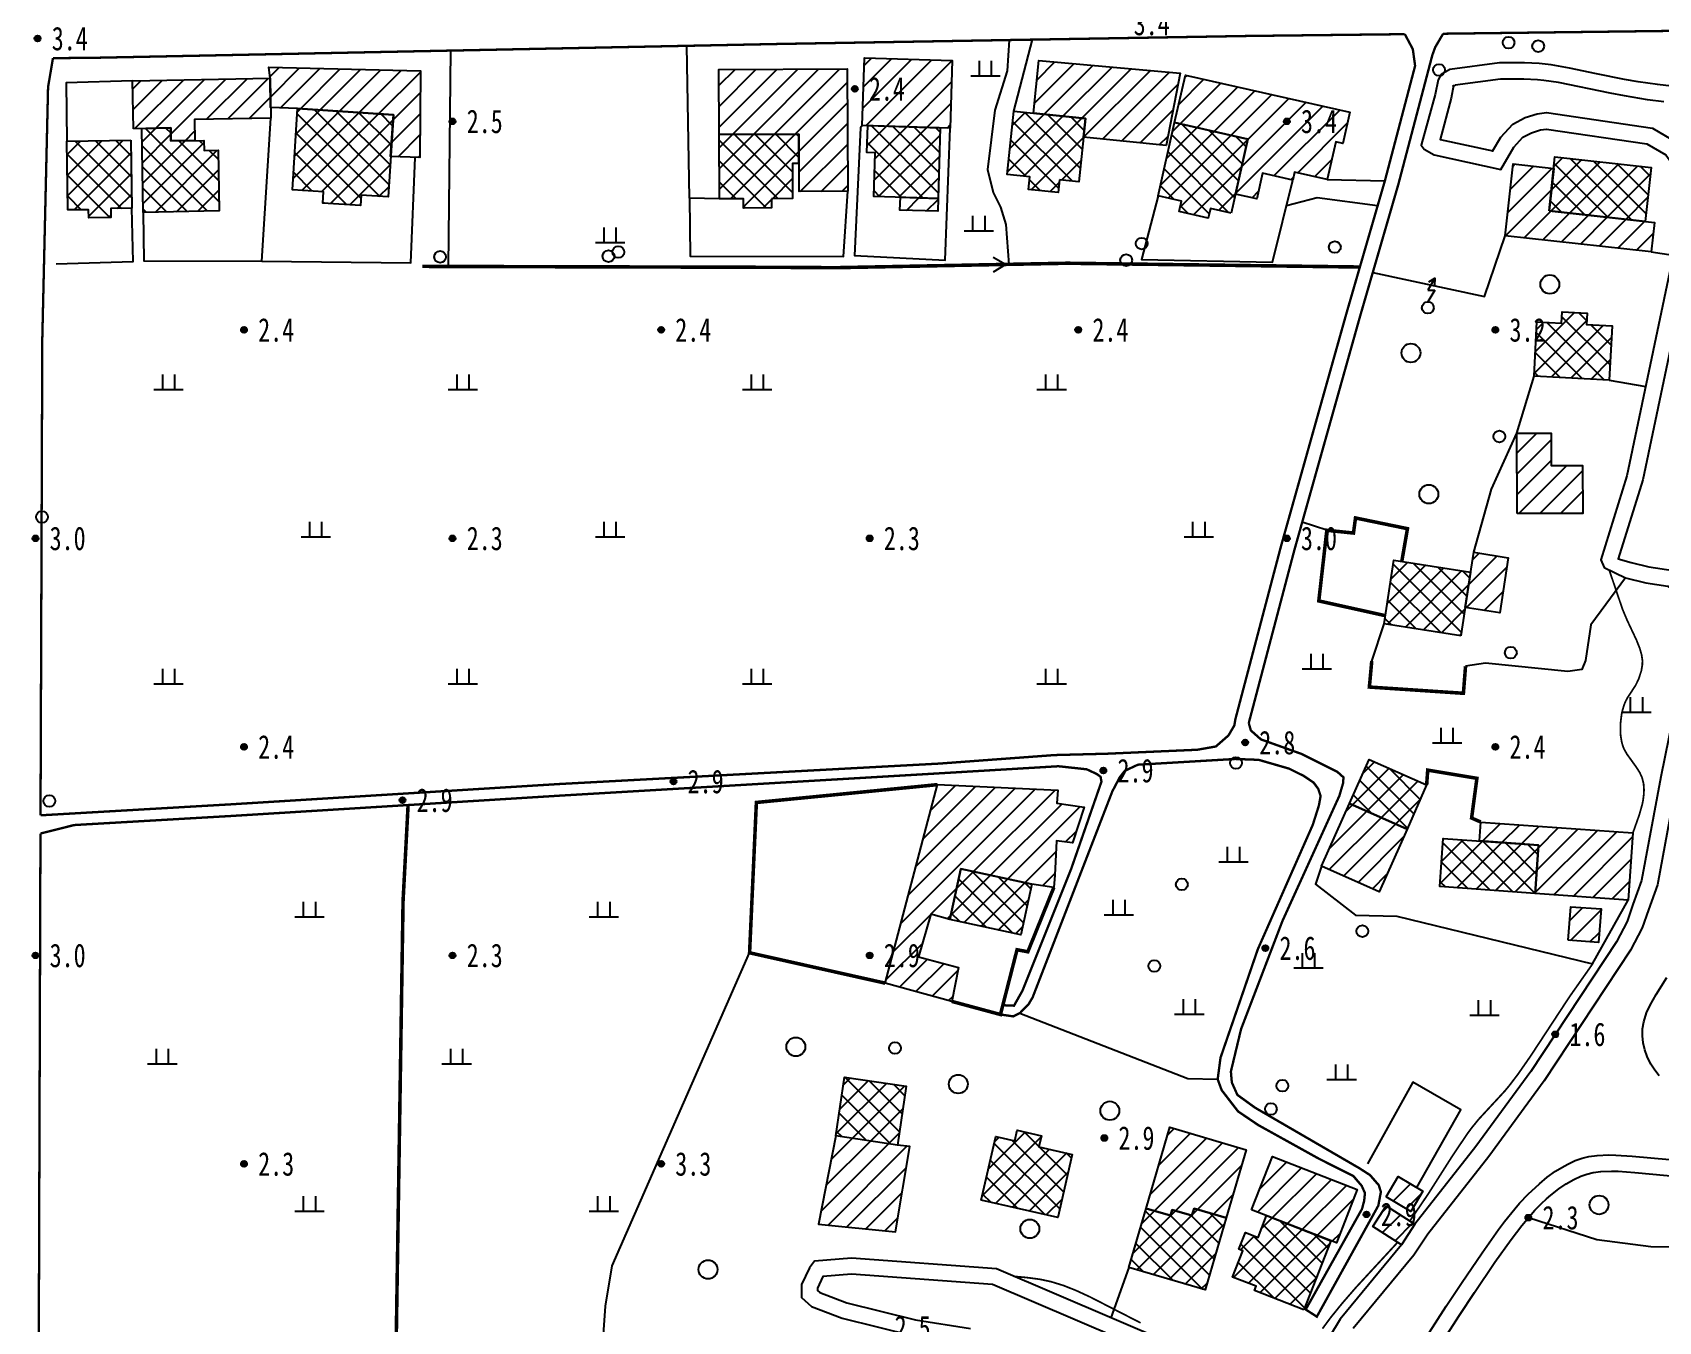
# Model space of a CAD drawing. Header units: metres. Extents: x 494039 to 619385, y 3351420 to 3402703.
# Drawn here: x 588886.7 to 589162.9, y 3393323.8 to 3393542.8 of the extents above; entities that cross this region are included whole.
import ezdxf
from ezdxf.enums import TextEntityAlignment as Align

# ---------------------------------------------------------------- set-up
doc = ezdxf.new("R2010")
doc.units = ezdxf.units.M
for name, pattern in [('2430', [0]), ('2450', [0]), ('4430', [0]), ('8521', [0]), ('9610', [0])]:
    doc.linetypes.add(name, pattern=pattern)
for name, color, linetype in [('210100', 130, 'Continuous'), ('220200', 130, 'Continuous'), ('261301', 141, 'Continuous'), ('310300', 8, 'Continuous'), ('310500', 8, 'Continuous'), ('340506', 8, 'Continuous'), ('380201', 8, '2430'), ('380202', 8, '2450'), ('420500', 8, 'Continuous'), ('440300', 8, '4430'), ('510301', 8, 'Continuous'), ('720100', 8, 'Continuous'), ('760201', 8, '8521'), ('810100', 8, '9610'), ('810302', 8, 'Continuous'), ('810501', 8, 'Continuous')]:
    doc.layers.add(name, color=color, linetype=linetype)
doc.layers.add('710101', color=8, linetype='Continuous', lineweight=0)
pattern_1 = [(45, (0, 0), (-1.767766953, 1.767766953), []), (135, (0, 0), (-1.767766953, -1.767766953), [])]
pattern_2 = [(45, (0, 0), (-1.767766953, 1.767766953), [])]

# ---------------------------------------------------------------- blocks, each defined once
blk = doc.blocks.new('OL')
at = {"linetype": 'Continuous'}
for p, q in [((0.58, 2.51), (0, 1.5)), ((0, 1.5), (0.58, 1.5)), ((0.58, 1.5), (0, 0.5)), ((0.58, 1.5), (0.58, 1.5))]:
    blk.add_line(p, q, dxfattribs=at)
blk.add_polyline3d([(0.07, 2.2, 0), (0.58, 2.51, 0), (0.58, 2.51, 0), (0.57, 1.91, 0)], dxfattribs=at)
blk.add_circle((0, 0), 0.5, dxfattribs=at)
blk = doc.blocks.new('gc170')
at = {"linetype": 'Continuous'}
blk.add_circle((0, 0), 0.5, dxfattribs=at)
blk = doc.blocks.new('gu')
at = {"flags": 128}
for points in [[(3.75, 0), (-3.75, 0)], [(2.71, -0.6), (3.75, 0), (3.75, 0), (2.71, 0.6)]]:
    blk.add_lwpolyline(points, dxfattribs=at)
blk = doc.blocks.new('p_point')
for radius in [0.25, 0.2, 0.15, 0.1, 0.05]:
    blk.add_circle((0, 0), radius)
blk.add_point((0, 0))
blk = doc.blocks.new('vm')
at = {"linetype": 'Continuous'}
for p, q in [((1.25, 0), (-1.25, 0)), ((-0.5, 0), (-0.5, 1.3)), ((0.5, 1.3), (0.5, 0))]:
    blk.add_line(p, q, dxfattribs=at)
blk = doc.blocks.new('v1')
blk.add_circle((0, 0), 0.8)
blk = doc.blocks.new('1-3&1-4')
at = {"layer": '310300', "linetype": 'Continuous'}
h = blk.add_hatch(dxfattribs=at)
h.set_pattern_fill('ANSI31', color=8, scale=20, style=0)
h.set_pattern_definition(pattern_2)
h.paths.add_polyline_path([(589027.6896, 3393527.0244), (589028.0421, 3393538.5118), (589042.9725, 3393538.0537), (589042.62, 3393526.5662)])
h = blk.add_hatch(dxfattribs=at)
h.set_pattern_fill('ANSI31', color=8, scale=20, style=0)
h.set_pattern_definition(pattern_2)
h.paths.add_polyline_path([(589056.7521, 3393529.1125), (589057.6652, 3393538.0764), (589081.6712, 3393535.9272), (589079.3275, 3393523.6014), (589065.2593, 3393525.0345), (589065.5831, 3393528.2129)])
h = blk.add_hatch(dxfattribs=at)
h.set_pattern_fill('ANSI31', color=8, scale=20, style=0)
h.set_pattern_definition(pattern_2)
h.paths.add_polyline_path([(588903.8721, 3393526.482), (588903.7198, 3393534.6377), (588927.0929, 3393535.0741), (588927.2196, 3393528.2894), (588914.2357, 3393528.047), (588914.3026, 3393524.4646), (588910.2577, 3393524.3891), (588910.2164, 3393526.6004)])
h = blk.add_hatch(dxfattribs=at)
h.set_pattern_fill('ANSI31', color=8, scale=20, style=0)
h.set_pattern_definition(pattern_2)
h.paths.add_polyline_path([(588931.7776, 3393529.8991), (588927.1862, 3393530.0785), (588927.0929, 3393535.0741), (588926.8635, 3393536.9247), (588952.6265, 3393536.2948), (588952.5262, 3393521.5754), (588947.577, 3393521.7741), (588948.0338, 3393528.8496)])
h = blk.add_hatch(dxfattribs=at)
h.set_pattern_fill('ANSI31', color=8, scale=20, style=0)
h.set_pattern_definition(pattern_2)
h.paths.add_polyline_path([(589003.3889, 3393525.4774), (589003.3269, 3393536.5421), (589025.1477, 3393536.6644), (589025.2644, 3393515.8438), (589016.9558, 3393515.7972), (589016.9011, 3393525.5532)])
h = blk.add_hatch(dxfattribs=at)
h.set_pattern_fill('ANSI31', color=8, scale=20, style=0)
h.set_pattern_definition(pattern_2)
h.paths.add_polyline_path([(589080.7565, 3393527.5254), (589082.5815, 3393535.5868), (589110.5042, 3393529.2652), (589109.3087, 3393523.9846), (589108.1284, 3393524.2518), (589106.6798, 3393517.8531), (589101.1157, 3393519.1128), (589100.8068, 3393517.748), (589095.6821, 3393518.9082), (589094.6982, 3393514.5623), (589091.0821, 3393515.381), (589093.1941, 3393524.7096)])
h = blk.add_hatch(dxfattribs=at)
h.set_pattern_fill('ANSI31', color=8, scale=20, style=0)
h.set_pattern_definition(pattern_2)
h.paths.add_polyline_path([(589144.349, 3393512.5164), (589162.2645, 3393510.5394), (589161.7142, 3393505.5527), (589136.9178, 3393508.289), (589138.2639, 3393520.4877), (589145.1449, 3393519.7284)])
h = blk.add_hatch(dxfattribs=at)
h.set_pattern_fill('ANSI31', color=8, scale=20, style=0)
h.set_pattern_definition(pattern_2)
h.paths.add_polyline_path([(589040.5786, 3393514.6248), (589040.5115, 3393512.4382), (589034.0991, 3393512.635), (589034.1662, 3393514.8216)])
h = blk.add_hatch(dxfattribs=at)
h.set_pattern_fill('ANSI31', color=8, scale=20, style=0)
h.set_pattern_definition(pattern_2)
h.paths.add_polyline_path([(589138.9357, 3393461.07), (589138.8833, 3393474.7226), (589144.7057, 3393474.7449), (589144.7268, 3393469.2418), (589150.0365, 3393469.2622), (589150.0678, 3393461.1127)])
h = blk.add_hatch(dxfattribs=at)
h.set_pattern_fill('ANSI31', color=8, scale=20, style=0)
h.set_pattern_definition(pattern_2)
h.paths.add_polyline_path([(589131.5614, 3393454.501), (589137.4303, 3393453.5844), (589135.9644, 3393444.199), (589130.0955, 3393445.1156)])
h = blk.add_hatch(dxfattribs=at)
h.set_pattern_fill('ANSI31', color=8, scale=20, style=0)
h.set_pattern_definition(pattern_2)
h.paths.add_polyline_path([(589042.5488, 3393392.1194), (589039.3213, 3393393.012), (589037.241, 3393385.7469), (589044.0588, 3393383.9352), (589042.8782, 3393378.2034), (589031.5981, 3393381.2956), (589040.4861, 3393415.0278), (589060.9088, 3393414.0941), (589060.7154, 3393411.9051), (589065.4043, 3393411.2192), (589063.4025, 3393405.1214), (589060.708, 3393405.4877), (589060.427, 3393399.6385), (589060.2294, 3393397.552), (589056.5081, 3393398.1034), (589044.424, 3393400.7339)])
h = blk.add_hatch(dxfattribs=at)
h.set_pattern_fill('ANSI31', color=8, scale=20, style=0)
h.set_pattern_definition(pattern_2)
h.paths.add_polyline_path([(589120.2268, 3393407.46), (589115.514, 3393396.8337), (589105.7267, 3393401.1744), (589110.4395, 3393411.8007)])
h = blk.add_hatch(dxfattribs=at)
h.set_pattern_fill('ANSI31', color=8, scale=20, style=0)
h.set_pattern_definition(pattern_2)
h.paths.add_polyline_path([(589132.5258, 3393405.4537), (589132.7554, 3393408.6752), (589158.6016, 3393406.8333), (589157.7886, 3393395.4249), (589141.9944, 3393396.5505), (589142.5779, 3393404.7373)])
h = blk.add_hatch(dxfattribs=at)
h.set_pattern_fill('ANSI31', color=8, scale=20, style=0)
h.set_pattern_definition(pattern_2)
h.paths.add_polyline_path([(589147.6199, 3393388.5864), (589148.0575, 3393394.2934), (589153.2175, 3393393.8978), (589152.7799, 3393388.1907)])
h = blk.add_hatch(dxfattribs=at)
h.set_pattern_fill('ANSI31', color=8, scale=20, style=0)
h.set_pattern_definition(pattern_2)
h.paths.add_polyline_path([(589084.0451, 3393343.0327), (589083.6889, 3393341.8178), (589080.3133, 3393342.8076), (589080.0213, 3393341.812), (589075.9151, 3393343.0162), (589079.9573, 3393356.8004), (589092.9022, 3393353.0043), (589089.5083, 3393341.4306)])
h = blk.add_hatch(dxfattribs=at)
h.set_pattern_fill('ANSI31', color=8, scale=20, style=0)
h.set_pattern_definition(pattern_2)
h.paths.add_polyline_path([(589023.2203, 3393355.3345), (589020.2748, 3393340.363), (589033.3174, 3393339.0267), (589035.7892, 3393353.5339), (589033.7013, 3393353.7969)])
h = blk.add_hatch(dxfattribs=at)
h.set_pattern_fill('ANSI31', color=8, scale=20, style=0)
h.set_pattern_definition(pattern_2)
h.paths.add_polyline_path([(589093.8276, 3393342.7897), (589097.3622, 3393351.8355), (589111.7572, 3393346.2107), (589108.2225, 3393337.1649)])
h = blk.add_hatch(dxfattribs=at)
h.set_pattern_fill('ANSI31', color=8, scale=20, style=0)
h.set_pattern_definition(pattern_2)
h.paths.add_polyline_path([(589116.6604, 3393344.991), (589118.6955, 3393348.4586), (589122.92, 3393345.9793), (589120.8849, 3393342.5117)])
h = blk.add_hatch(dxfattribs=at)
h.set_pattern_fill('ANSI31', color=8, scale=20, style=0)
h.set_pattern_definition(pattern_2)
h.paths.add_polyline_path([(589116.7078, 3393343.4893), (589121.5649, 3393340.3536), (589119.2858, 3393336.8233), (589114.4286, 3393339.959)])
at = {"layer": '310500', "linetype": 'Continuous'}
h = blk.add_hatch(dxfattribs=at)
h.set_pattern_fill('ANSI37', color=8, scale=20, style=0)
h.set_pattern_definition(pattern_1)
h.paths.add_polyline_path([(588942.556, 3393515.192), (588942.4419, 3393513.425), (588936.0612, 3393513.8369), (588936.1849, 3393515.7527), (588930.8864, 3393516.0948), (588931.7776, 3393529.8991), (588948.0338, 3393528.8496), (588947.133, 3393514.8965)])
h = blk.add_hatch(dxfattribs=at)
h.set_pattern_fill('ANSI37', color=8, scale=20, style=0)
h.set_pattern_definition(pattern_1)
h.paths.add_polyline_path([(589061.1867, 3393517.7767), (589060.9677, 3393515.627), (589055.955, 3393516.1376), (589056.1761, 3393518.3081), (589052.3136, 3393518.7016), (589053.4088, 3393529.4531), (589065.5831, 3393528.2129), (589064.4858, 3393517.4407)])
h = blk.add_hatch(dxfattribs=at)
h.set_pattern_fill('ANSI37', color=8, scale=20, style=0)
h.set_pattern_definition(pattern_1)
h.paths.add_polyline_path([(589040.9466, 3393526.6176), (589040.5786, 3393514.6248), (589029.6753, 3393514.9594), (589029.9035, 3393522.397), (589028.4798, 3393522.4407), (589028.6196, 3393526.9959)])
h = blk.add_hatch(dxfattribs=at)
h.set_pattern_fill('ANSI37', color=8, scale=20, style=0)
h.set_pattern_definition(pattern_1)
h.paths.add_polyline_path([(589090.3511, 3393512.1522), (589086.8429, 3393512.9464), (589086.4686, 3393511.2932), (589081.5298, 3393512.4113), (589081.9246, 3393514.1551), (589077.934, 3393515.0586), (589080.7565, 3393527.5254), (589093.1941, 3393524.7096)])
h = blk.add_hatch(dxfattribs=at)
h.set_pattern_fill('ANSI37', color=8, scale=20, style=0)
h.set_pattern_definition(pattern_1)
h.paths.add_polyline_path([(588903.4233, 3393524.5346), (588903.5894, 3393512.9508), (588900.019, 3393512.8996), (588900.0405, 3393511.397), (588896.2955, 3393511.3433), (588896.2758, 3393512.7143), (588892.7598, 3393512.6639), (588892.5918, 3393524.3792)])
h = blk.add_hatch(dxfattribs=at)
h.set_pattern_fill('ANSI37', color=8, scale=20, style=0)
h.set_pattern_definition(pattern_1)
h.paths.add_polyline_path([(588905.5557, 3393512.2671), (588905.2898, 3393526.5085), (588910.2164, 3393526.6004), (588910.2577, 3393524.3891), (588915.8686, 3393524.4939), (588915.9005, 3393522.783), (588918.2766, 3393522.8274), (588918.4692, 3393512.5082)])
h = blk.add_hatch(dxfattribs=at)
h.set_pattern_fill('ANSI37', color=8, scale=20, style=0)
h.set_pattern_definition(pattern_1)
h.paths.add_polyline_path([(589012.2677, 3393514.586), (589012.2765, 3393513.0189), (589007.51, 3393512.9922), (589007.5011, 3393514.583), (589003.4501, 3393514.5603), (589003.3889, 3393525.4774), (589016.9011, 3393525.5532), (589016.929, 3393520.5845), (589015.8127, 3393520.5782), (589015.8462, 3393514.6061)])
h = blk.add_hatch(dxfattribs=at)
h.set_pattern_fill('ANSI37', color=8, scale=20, style=0)
h.set_pattern_definition(pattern_1)
h.paths.add_polyline_path([(589144.349, 3393512.5164), (589145.363, 3393521.7047), (589161.7129, 3393519.9004), (589160.699, 3393510.7122)])
h = blk.add_hatch(dxfattribs=at)
h.set_pattern_fill('ANSI37', color=8, scale=20, style=0)
h.set_pattern_definition(pattern_1)
h.paths.add_polyline_path([(589141.8033, 3393484.4566), (589142.2934, 3393493.6415), (589146.4772, 3393493.4182), (589146.5809, 3393495.362), (589150.8123, 3393495.1363), (589150.7094, 3393493.2074), (589155.0834, 3393492.974), (589154.5926, 3393483.7743)])
h = blk.add_hatch(dxfattribs=at)
h.set_pattern_fill('ANSI37', color=8, scale=20, style=0)
h.set_pattern_definition(pattern_1)
h.paths.add_polyline_path([(589129.3481, 3393440.3305), (589116.3308, 3393442.3636), (589118.0143, 3393453.1419), (589131.0316, 3393451.1087)])
h = blk.add_hatch(dxfattribs=at)
h.set_pattern_fill('ANSI37', color=8, scale=20, style=0)
h.set_pattern_definition(pattern_1)
h.paths.add_polyline_path([(589120.2268, 3393407.46), (589110.4395, 3393411.8007), (589113.7735, 3393419.318), (589123.5608, 3393414.9773)])
h = blk.add_hatch(dxfattribs=at)
h.set_pattern_fill('ANSI37', color=8, scale=20, style=0)
h.set_pattern_definition(pattern_1)
h.paths.add_polyline_path([(589142.5779, 3393404.7373), (589141.9944, 3393396.5505), (589125.7942, 3393397.705), (589126.3777, 3393405.8919)])
h = blk.add_hatch(dxfattribs=at)
h.set_pattern_fill('ANSI37', color=8, scale=20, style=0)
h.set_pattern_definition(pattern_1)
h.paths.add_polyline_path([(589056.5081, 3393398.1034), (589054.6328, 3393389.4889), (589042.5488, 3393392.1194), (589044.424, 3393400.7339)])
h = blk.add_hatch(dxfattribs=at)
h.set_pattern_fill('ANSI37', color=8, scale=20, style=0)
h.set_pattern_definition(pattern_1)
h.paths.add_polyline_path([(589033.7013, 3393353.7969), (589023.2203, 3393355.3345), (589024.6834, 3393365.308), (589035.1644, 3393363.7705)])
h = blk.add_hatch(dxfattribs=at)
h.set_pattern_fill('ANSI37', color=8, scale=20, style=0)
h.set_pattern_definition(pattern_1)
h.paths.add_polyline_path([(589047.9118, 3393344.4252), (589050.3761, 3393355.2371), (589053.6057, 3393354.501), (589054.0178, 3393356.309), (589058.1103, 3393355.3762), (589057.6843, 3393353.5071), (589063.3644, 3393352.2125), (589060.914, 3393341.4617)])
h = blk.add_hatch(dxfattribs=at)
h.set_pattern_fill('ANSI37', color=8, scale=20, style=0)
h.set_pattern_definition(pattern_1)
h.paths.add_polyline_path([(589072.9681, 3393332.9666), (589075.9151, 3393343.0162), (589080.0213, 3393341.812), (589080.3133, 3393342.8076), (589083.6889, 3393341.8178), (589084.0451, 3393343.0327), (589089.5083, 3393341.4306), (589085.9131, 3393329.1705)])
h = blk.add_hatch(dxfattribs=at)
h.set_pattern_fill('ANSI37', color=8, scale=20, style=0)
h.set_pattern_definition(pattern_1)
h.paths.add_polyline_path([(589102.7176, 3393325.7699), (589094.3031, 3393329.0579), (589094.5897, 3393329.7913), (589090.5958, 3393331.3519), (589092.3439, 3393335.8255), (589091.6782, 3393336.0856), (589092.7799, 3393338.9052), (589094.9227, 3393338.0679), (589096.3783, 3393341.7931), (589107.3096, 3393337.5217)])
at = {"layer": '210100', "color": 141, "linetype": 'Continuous', "elevation": 0.8, "flags": 128}
for points in [[(589163.8485, 3393531.0387), (589161.1043, 3393531.3858), (589157.1481, 3393532.0465), (589154.7182, 3393532.5042), (589145.9373, 3393534.3091), (589143.4675, 3393534.6899), (589142.3852, 3393534.7971), (589140.0836, 3393534.8881), (589136.1047, 3393534.9033), (589128.4018, 3393533.8589), (589128.057, 3393533.6632), (589128.1414, 3393533.8071), (589127.7214, 3393531.6752), (589125.8663, 3393524.6373), (589134.7814, 3393522.7021), (589134.7584, 3393522.663), (589136.1394, 3393525.0166), (589138.1764, 3393527.2401), (589140.3016, 3393528.379), (589142.3095, 3393528.9778), (589143.9059, 3393529.2106), (589161.9159, 3393526.5714), (589166.0682, 3393524.1558)], [(589169.1482, 3393509.1472), (589160.2806, 3393466.8012), (589156.0939, 3393453.3841), (589158.2762, 3393452.7764), (589161.3091, 3393452.0338), (589165.443, 3393451.3918)], [(589166.0542, 3393415.8485), (589162.7661, 3393398.0076), (589161.2258, 3393393.7616), (589160.1944, 3393390.6804), (589158.1709, 3393386.8926), (589143.5103, 3393364.7049), (589134.1322, 3393351.8505), (589123.7449, 3393338.6395)], [(589163.073, 3393365.5363), (589162.315, 3393366.4869), (589161.6517, 3393367.5058), (589161.0013, 3393368.8392), (589160.6127, 3393369.9835), (589160.351, 3393371.1624), (589160.2241, 3393372.3528), (589160.2442, 3393373.5315), (589160.4319, 3393374.7035), (589160.9344, 3393376.2474), (589161.5546, 3393377.5754), (589162.57, 3393379.3615), (589164.3328, 3393382.2676)], [(589115.0234, 3393307.9441), (589126.9034, 3393326.3971), (589129.4784, 3393330.3153), (589132.9692, 3393335.494), (589135.7789, 3393339.4366), (589136.798, 3393340.7856), (589138.5195, 3393342.9315), (589139.3508, 3393343.8969), (589140.8069, 3393345.4583), (589142.7033, 3393347.2253), (589144.0531, 3393348.3196), (589145.4598, 3393349.3278), (589146.9177, 3393350.2264), (589147.6652, 3393350.6253), (589148.8096, 3393351.1472), (589149.9832, 3393351.56), (589151.1144, 3393351.832), (589152.5426, 3393352.0288), (589154.4884, 3393352.1105), (589155.7217, 3393352.0845), (589158.4625, 3393351.8957), (589164.7875, 3393351.3183)]]:
    blk.add_lwpolyline(points, dxfattribs=at)
at = {"layer": '210100', "color": 141, "linetype": 'Continuous', "flags": 128}
for points in [[(589123.7449, 3393338.6395), (589121.3682, 3393335.1066), (589111.0915, 3393322.64)], [(589099.7506, 3393308.768), (589049.8254, 3393330.0775), (589025.8485, 3393331.8415), (589020.9791, 3393331.4703), (589020.0847, 3393329.4768), (589020.0837, 3393329.0739), (589020.4797, 3393328.7115), (589025.0692, 3393326.9829), (589036.7156, 3393324.0749), (589046.0473, 3393322.6404)]]:
    blk.add_lwpolyline(points, dxfattribs=at)
at = {"layer": '220200', "color": 141, "linetype": 'Continuous', "const_width": 0.6, "flags": 128}
for points in [[(588952.9808, 3393503.0838), (589013.6956, 3393502.9229), (589023.1509, 3393502.8614)], [(589023.1509, 3393502.8614), (589062.5327, 3393503.6201), (589112.2172, 3393502.9768)]]:
    blk.add_lwpolyline(points, dxfattribs=at)
at = {"layer": '310300', "color": 8, "linetype": 'Continuous', "flags": 128}
for points, elevation in [([(589027.6896, 3393527.0244), (589028.0421, 3393538.5118), (589042.9725, 3393538.0537), (589042.62, 3393526.5662)], 7.1083), ([(589056.7521, 3393529.1125), (589057.6652, 3393538.0764), (589081.6712, 3393535.9272), (589079.3275, 3393523.6014), (589065.2593, 3393525.0345), (589065.5831, 3393528.2129)], 6.2246), ([(588903.8721, 3393526.482), (588903.7198, 3393534.6377), (588927.0929, 3393535.0741), (588927.2196, 3393528.2894), (588914.2357, 3393528.047), (588914.3026, 3393524.4646), (588910.2577, 3393524.3891), (588910.2164, 3393526.6004)], 6.787), ([(588931.7776, 3393529.8991), (588927.1862, 3393530.0785), (588927.0929, 3393535.0741), (588926.8635, 3393536.9247), (588952.6265, 3393536.2948), (588952.5262, 3393521.5754), (588947.577, 3393521.7741), (588948.0338, 3393528.8496)], 6.787), ([(589003.3889, 3393525.4774), (589003.3269, 3393536.5421), (589025.1477, 3393536.6644), (589025.2644, 3393515.8438), (589016.9558, 3393515.7972), (589016.9011, 3393525.5532)], 6.1979), ([(589080.7565, 3393527.5254), (589082.5815, 3393535.5868), (589110.5042, 3393529.2652), (589109.3087, 3393523.9846), (589108.1284, 3393524.2518), (589106.6798, 3393517.8531), (589101.1157, 3393519.1128), (589100.8068, 3393517.748), (589095.6821, 3393518.9082), (589094.6982, 3393514.5623), (589091.0821, 3393515.381), (589093.1941, 3393524.7096)], 6.3585), ([(589040.5786, 3393514.6248), (589040.5115, 3393512.4382), (589034.0991, 3393512.635), (589034.1662, 3393514.8216)], 8.1259), ([(589131.5614, 3393454.501), (589137.4303, 3393453.5844), (589135.9644, 3393444.199), (589130.0955, 3393445.1156)], 6.5813), ([(589120.2268, 3393407.46), (589115.514, 3393396.8337), (589105.7267, 3393401.1744), (589110.4395, 3393411.8007)], 8.6804), ([(589132.5258, 3393405.4537), (589132.7554, 3393408.6752), (589158.6016, 3393406.8333), (589157.7886, 3393395.4249), (589141.9944, 3393396.5505), (589142.5779, 3393404.7373)], 7.2371), ([(589147.6199, 3393388.5864), (589148.0575, 3393394.2934), (589153.2175, 3393393.8978), (589152.7799, 3393388.1907)], 6.675), ([(589084.0451, 3393343.0327), (589083.6889, 3393341.8178), (589080.3133, 3393342.8076), (589080.0213, 3393341.812), (589075.9151, 3393343.0162), (589079.9573, 3393356.8004), (589092.9022, 3393353.0043), (589089.5083, 3393341.4306)], 5.8675), ([(589023.2203, 3393355.3345), (589020.2748, 3393340.363), (589033.3174, 3393339.0267), (589035.7892, 3393353.5339), (589033.7013, 3393353.7969)], 5.95), ([(589093.8276, 3393342.7897), (589097.3622, 3393351.8355), (589111.7572, 3393346.2107), (589108.2225, 3393337.1649)], 5.8675), ([(589116.6604, 3393344.991), (589118.6955, 3393348.4586), (589122.92, 3393345.9793), (589120.8849, 3393342.5117)], 5.5463), ([(589116.7078, 3393343.4893), (589121.5649, 3393340.3536), (589119.2858, 3393336.8233), (589114.4286, 3393339.959)], 6.0415)]:
    blk.add_lwpolyline(points, close=True, dxfattribs=dict(at, elevation=elevation))
for points in [[(589144.349, 3393512.5164), (589162.2645, 3393510.5394), (589161.7142, 3393505.5527), (589136.9178, 3393508.289), (589138.2639, 3393520.4877), (589145.1449, 3393519.7284)], [(589138.9357, 3393461.07), (589138.8833, 3393474.7226), (589144.7057, 3393474.7449), (589144.7268, 3393469.2418), (589150.0365, 3393469.2622), (589150.0678, 3393461.1127)], [(589042.5488, 3393392.1194), (589039.3213, 3393393.012), (589037.241, 3393385.7469), (589044.0588, 3393383.9352), (589042.8782, 3393378.2034), (589031.5981, 3393381.2956), (589040.4861, 3393415.0278), (589060.9088, 3393414.0941), (589060.7154, 3393411.9051), (589065.4043, 3393411.2192), (589063.4025, 3393405.1214), (589060.708, 3393405.4877), (589060.427, 3393399.6385), (589060.2294, 3393397.552), (589056.5081, 3393398.1034), (589044.424, 3393400.7339)]]:
    blk.add_lwpolyline(points, close=True, dxfattribs=at)
at = {"layer": '310500', "color": 8, "linetype": 'Continuous', "flags": 128}
for points, elevation in [([(588942.556, 3393515.192), (588942.4419, 3393513.425), (588936.0612, 3393513.8369), (588936.1849, 3393515.7527), (588930.8864, 3393516.0948), (588931.7776, 3393529.8991), (588948.0338, 3393528.8496), (588947.133, 3393514.8965)], 11.6002), ([(589061.1867, 3393517.7767), (589060.9677, 3393515.627), (589055.955, 3393516.1376), (589056.1761, 3393518.3081), (589052.3136, 3393518.7016), (589053.4088, 3393529.4531), (589065.5831, 3393528.2129), (589064.4858, 3393517.4407)], 11.251), ([(589040.9466, 3393526.6176), (589040.5786, 3393514.6248), (589029.6753, 3393514.9594), (589029.9035, 3393522.397), (589028.4798, 3393522.4407), (589028.6196, 3393526.9959)], 13.9958), ([(589090.3511, 3393512.1522), (589086.8429, 3393512.9464), (589086.4686, 3393511.2932), (589081.5298, 3393512.4113), (589081.9246, 3393514.1551), (589077.934, 3393515.0586), (589080.7565, 3393527.5254), (589093.1941, 3393524.7096)], 13.795), ([(588903.4233, 3393524.5346), (588903.5894, 3393512.9508), (588900.019, 3393512.8996), (588900.0405, 3393511.397), (588896.2955, 3393511.3433), (588896.2758, 3393512.7143), (588892.7598, 3393512.6639), (588892.5918, 3393524.3792)], 14.0486), ([(588905.5557, 3393512.2671), (588905.2898, 3393526.5085), (588910.2164, 3393526.6004), (588910.2577, 3393524.3891), (588915.8686, 3393524.4939), (588915.9005, 3393522.783), (588918.2766, 3393522.8274), (588918.4692, 3393512.5082)], 11.2177), ([(589012.2677, 3393514.586), (589012.2765, 3393513.0189), (589007.51, 3393512.9922), (589007.5011, 3393514.583), (589003.4501, 3393514.5603), (589003.3889, 3393525.4774), (589016.9011, 3393525.5532), (589016.929, 3393520.5845), (589015.8127, 3393520.5782), (589015.8462, 3393514.6061)], 13.2761), ([(589144.349, 3393512.5164), (589145.363, 3393521.7047), (589161.7129, 3393519.9004), (589160.699, 3393510.7122)], 11.2609), ([(589141.8033, 3393484.4566), (589142.2934, 3393493.6415), (589146.4772, 3393493.4182), (589146.5809, 3393495.362), (589150.8123, 3393495.1363), (589150.7094, 3393493.2074), (589155.0834, 3393492.974), (589154.5926, 3393483.7743)], 11.2609), ([(589129.3481, 3393440.3305), (589116.3308, 3393442.3636), (589118.0143, 3393453.1419), (589131.0316, 3393451.1087)], 11.9078), ([(589120.2268, 3393407.46), (589110.4395, 3393411.8007), (589113.7735, 3393419.318), (589123.5608, 3393414.9773)], 10.3223), ([(589056.5081, 3393398.1034), (589054.6328, 3393389.4889), (589042.5488, 3393392.1194), (589044.424, 3393400.7339)], 12.7282), ([(589033.7013, 3393353.7969), (589023.2203, 3393355.3345), (589024.6834, 3393365.308), (589035.1644, 3393363.7705)], 12.0802), ([(589047.9118, 3393344.4252), (589050.3761, 3393355.2371), (589053.6057, 3393354.501), (589054.0178, 3393356.309), (589058.1103, 3393355.3762), (589057.6843, 3393353.5071), (589063.3644, 3393352.2125), (589060.914, 3393341.4617)], 10.5723), ([(589072.9681, 3393332.9666), (589075.9151, 3393343.0162), (589080.0213, 3393341.812), (589080.3133, 3393342.8076), (589083.6889, 3393341.8178), (589084.0451, 3393343.0327), (589089.5083, 3393341.4306), (589085.9131, 3393329.1705)], 12.3256)]:
    blk.add_lwpolyline(points, close=True, dxfattribs=dict(at, elevation=elevation))
for points in [[(589142.5779, 3393404.7373), (589141.9944, 3393396.5505), (589125.7942, 3393397.705), (589126.3777, 3393405.8919)], [(589102.7176, 3393325.7699), (589094.3031, 3393329.0579), (589094.5897, 3393329.7913), (589090.5958, 3393331.3519), (589092.3439, 3393335.8255), (589091.6782, 3393336.0856), (589092.7799, 3393338.9052), (589094.9227, 3393338.0679), (589096.3783, 3393341.7931), (589107.3096, 3393337.5217)]]:
    blk.add_lwpolyline(points, close=True, dxfattribs=at)
at = {"layer": '380201', "color": 8, "linetype": '2430', "const_width": 0.6, "elevation": 5.8221, "flags": 128}
for points in [[(589119.3359, 3393452.9355), (589120.3021, 3393458.5169), (589111.4732, 3393460.3393), (589111.1328, 3393457.7746), (589106.6045, 3393458.2434), (589105.239, 3393446.241), (589116.5456, 3393443.7386)], [(589114.2385, 3393436.0259), (589113.8306, 3393431.6092), (589129.8046, 3393430.5498), (589130.1676, 3393435.1384)]]:
    blk.add_lwpolyline(points, dxfattribs=at)
at = {"layer": '380201', "color": 8, "linetype": '2430', "const_width": 0.6, "flags": 128}
for points in [[(589132.7554, 3393408.6752), (589131.1971, 3393409.3539), (589132.0984, 3393416.1007), (589123.7441, 3393417.4943), (589123.5608, 3393414.9773)], [(589040.4861, 3393415.0278), (589009.7035, 3393411.9973), (589008.5471, 3393386.4557), (589031.5981, 3393381.2956)], [(589042.8782, 3393378.2034), (589051.1622, 3393375.9691), (589053.9813, 3393386.9758), (589055.8156, 3393386.629), (589060.2294, 3393397.552)]]:
    blk.add_lwpolyline(points, dxfattribs=at)
at = {"layer": '380202', "color": 8, "linetype": '2450', "flags": 128}
for points, elevation in [([(588903.7198, 3393534.6377), (588892.446, 3393534.295), (588892.5918, 3393524.3792)], 5.8337), ([(589027.6896, 3393527.0244), (589027.3687, 3393526.6512), (589026.3763, 3393504.9256), (589041.7597, 3393504.159), (589042.62, 3393526.5662)], 5.2914), ([(589003.4501, 3393514.5603), (588998.3416, 3393514.6918), (588998.4743, 3393504.8463), (589024.5013, 3393504.758), (589025.2644, 3393515.8438)], 5.2646), ([(589121.9189, 3393346.5669), (589129.3901, 3393359.7969), (589121.1915, 3393364.4526), (589113.5032, 3393350.604)], 3.7877)]:
    blk.add_lwpolyline(points, dxfattribs=dict(at, elevation=elevation))
for points in [[(588905.5557, 3393512.2671), (588905.6394, 3393504.0386), (588925.7212, 3393503.9684), (588927.2196, 3393528.2894)], [(588925.7212, 3393503.9684), (588950.9853, 3393503.6743), (588951.7368, 3393521.6071)], [(589077.934, 3393515.0586), (589075.106, 3393504.2425), (589097.3984, 3393503.8202), (589100.8068, 3393517.748)], [(588890.7327, 3393503.4988), (588903.8368, 3393503.9188), (588903.5894, 3393512.9508)], [(589105.7267, 3393401.1744), (589104.6761, 3393398.141), (589111.4811, 3393392.8637), (589118.5066, 3393392.6785), (589151.7419, 3393384.556), (589157.7886, 3393395.4249)]]:
    blk.add_lwpolyline(points, dxfattribs=at)
at = {"layer": '420500', "color": 8, "linetype": 'Continuous', "const_width": 0.4, "flags": 128}
for points in [[(589181.9655, 3393543.3059), (589126.3615, 3393542.6152)], [(589093.2611, 3393542.2358), (589013.4129, 3393540.8737), (588897.9446, 3393538.5399), (588890.2077, 3393538.4608)], [(589091.0554, 3393426.0919), (589098.7848, 3393455.4195), (589109.9502, 3393495.1592), (589116.4698, 3393517.6424), (589121.6015, 3393537.1577), (589121.2116, 3393539.9887), (589119.8521, 3393542.5406)], [(589119.8521, 3393542.5406), (589093.2611, 3393542.2358)], [(589126.3615, 3393542.6152), (589125.0083, 3393540.3113), (589124.5161, 3393538.9408), (589118.7498, 3393517.0122), (589112.2248, 3393494.5099), (589101.0672, 3393454.7981), (589093.3427, 3393425.4891)], [(588888.1018, 3393409.8122), (588888.4017, 3393490.7606), (588889.3818, 3393533.5117), (588890.2077, 3393538.4608)], [(589040.7764, 3393418.6044), (589060.3583, 3393420.0526), (589069.2346, 3393420.2808), (589084.6196, 3393420.9559), (589087.7565, 3393421.512), (589089.8962, 3393423.3846), (589090.8958, 3393425.0882), (589091.0554, 3393426.0919)], [(589051.1622, 3393375.9691), (589053.3465, 3393375.6513), (589054.4836, 3393376.2233), (589055.9351, 3393377.7037), (589056.6358, 3393378.898), (589070.1686, 3393413.8835), (589071.4288, 3393416.2799), (589072.2912, 3393417.377), (589074.5019, 3393418.4129), (589091.0325, 3393419.3894), (589095.0266, 3393419.2415), (589100.1964, 3393417.744), (589102.6783, 3393416.5092), (589104.3504, 3393415.3845), (589105.1265, 3393414.3474), (589105.5491, 3393413.0803), (589105.2477, 3393411.4476), (589104.2184, 3393408.2015), (589094.8904, 3393387.0813), (589088.5475, 3393368.64), (589088.0606, 3393364.971), (589088.7417, 3393363.1153), (589091.5202, 3393359.5109), (589094.9483, 3393357.1909), (589105.1584, 3393351.5231), (589111.1202, 3393348.5157), (589112.5254, 3393346.8732), (589113.0771, 3393345.6395), (589112.9535, 3393344.3428), (589112.5768, 3393342.9244), (589103.0162, 3393325.8445), (589104.908, 3393324.6323), (589115.3488, 3393343.4917), (589115.7874, 3393345.8363), (589115.4215, 3393346.9872), (589113.9273, 3393348.6985), (589112.1129, 3393349.8652), (589094.406, 3393360.1427), (589091.4108, 3393362.3131), (589090.4652, 3393364.4278), (589090.3079, 3393366.2889), (589092.0379, 3393373.496), (589099.0632, 3393391.8571), (589108.7396, 3393413.1397), (589109.3652, 3393415.2705), (589109.4322, 3393416.2718), (589108.4062, 3393417.1847), (589102.2921, 3393420.2485), (589095.41, 3393422.7133), (589093.7001, 3393424.2346), (589093.3427, 3393425.4891)], [(588888.0903, 3393406.7217), (588893.8015, 3393408.1596), (588920.7395, 3393409.7176), (588976.1771, 3393413.148), (589040.1963, 3393416.9139)], [(589040.7764, 3393418.6044), (588976.0629, 3393415.1236), (588920.6213, 3393411.693), (588888.1018, 3393409.8122)], [(589040.1963, 3393416.9139), (589061.0116, 3393418.1536), (589065.8073, 3393417.6342), (589067.5251, 3393416.8364), (589068.177, 3393416.3506), (589068.3238, 3393415.5364), (589063.2083, 3393400.8003), (589054.9125, 3393380.0382), (589053.4663, 3393377.4696), (589051.5665, 3393377.548)], [(588966.8087, 3393299.4824), (588904.5571, 3393314.9756), (588890.97, 3393318.4244), (588888.4271, 3393320.1167), (588887.8091, 3393321.1156), (588888.0903, 3393406.7217)]]:
    blk.add_lwpolyline(points, dxfattribs=at)
at = {"layer": '440300', "color": 8, "linetype": '4430', "const_width": 0.6, "flags": 128}
blk.add_lwpolyline([(588950.5411, 3393411.5617), (588949.6852, 3393395.2413), (588948.2658, 3393304.0974)], dxfattribs=at)
at = {"layer": '710101', "color": 8, "linetype": 'Continuous', "const_width": 0.3, "elevation": 2, "flags": 128}
for points in [[(589158.6016, 3393406.8333), (589159.6822, 3393409.8936), (589160.1768, 3393411.6475), (589160.3187, 3393412.332), (589160.4564, 3393413.4458), (589160.4843, 3393414.1688), (589160.4119, 3393415.1726), (589160.1676, 3393416.1897), (589159.7694, 3393417.0611), (589159.1855, 3393417.9839), (589157.6099, 3393420.1732), (589157.1323, 3393421.0064), (589156.9502, 3393421.4211), (589156.6976, 3393422.25), (589156.5236, 3393423.3104), (589156.4731, 3393424.0019), (589156.487, 3393425.4003), (589156.6667, 3393426.9189), (589156.8011, 3393427.5637), (589157.1193, 3393428.624), (589157.3978, 3393429.2757), (589157.6892, 3393429.8062), (589159.0552, 3393431.902), (589159.5498, 3393432.9081), (589160.033, 3393434.3809), (589160.1982, 3393435.3791), (589160.2133, 3393436.1196), (589160.079, 3393437.0809), (589159.7642, 3393438.1839), (589159.2076, 3393439.5845), (589157.607, 3393442.9843), (589156.8305, 3393444.8373), (589154.5675, 3393451.5106)], [(589120.7169, 3393340.901), (589123.8302, 3393345.4862), (589127.9657, 3393351.985), (589130.462, 3393355.6957), (589131.1701, 3393356.6515), (589132.3699, 3393358.1372), (589136.8569, 3393362.9915), (589137.6255, 3393363.9232), (589139.0876, 3393365.8466), (589141.1619, 3393368.8267), (589147.8175, 3393378.9697), (589151.7419, 3393384.556)], [(589053.4111, 3393331.4814), (589055.5764, 3393331.2825), (589057.8357, 3393330.9846), (589059.7169, 3393330.5864), (589061.8786, 3393329.9237), (589063.9881, 3393329.0847), (589066.4097, 3393327.9711), (589074.9542, 3393323.5806)], [(589105.8695, 3393322.6031), (589107.2339, 3393324.4478), (589109.191, 3393326.8665), (589111.5921, 3393329.6373), (589118.6216, 3393337.2521)]]:
    blk.add_lwpolyline(points, dxfattribs=at)
at = {"layer": '760201', "color": 8, "linetype": '8521', "flags": 128}
for points in [[(589181.9771, 3393542.3885), (589178.5092, 3393538.2282), (589177.25, 3393536.9092), (589174.7909, 3393535.2005), (589172.0508, 3393534.3959), (589169.6823, 3393533.9091), (589167.9879, 3393533.7213), (589166.9261, 3393533.6779), (589165.1423, 3393533.73), (589162.7699, 3393533.962), (589159.5147, 3393534.4475), (589157.151, 3393534.8651), (589152.4366, 3393535.7921), (589147.8154, 3393536.7679), (589144.7292, 3393537.3231), (589142.6528, 3393537.5666), (589140.1938, 3393537.6649), (589135.9426, 3393537.6798), (589127.4987, 3393536.5349), (589126.0415, 3393535.7079), (589125.5116, 3393534.8047), (589125.0208, 3393532.3137), (589122.6329, 3393523.6806), (589123.1518, 3393523.0128), (589124.8466, 3393522.021), (589136.1565, 3393519.5659), (589138.3825, 3393523.3599), (589139.9023, 3393525.0188), (589141.3636, 3393525.8019), (589142.909, 3393526.2627), (589143.905, 3393526.408), (589160.9841, 3393523.9052), (589164.1663, 3393522.054), (589165.6038, 3393520.0686), (589166.9556, 3393517.9361), (589167.538, 3393515.2027), (589167.2999, 3393512.8453), (589166.4526, 3393509.8043), (589157.5929, 3393467.4959), (589153.1374, 3393453.2261), (589153.6993, 3393451.9378), (589157.323, 3393450.1547), (589160.7656, 3393449.3118), (589164.5077, 3393448.7307), (589165.8171, 3393447.9776), (589167.3065, 3393445.7946), (589168.3989, 3393442.6849), (589168.1854, 3393440.333), (589163.3314, 3393416.3752), (589160.0807, 3393398.7368), (589158.6072, 3393394.6748), (589157.6386, 3393391.7816), (589155.7859, 3393388.3134), (589141.2321, 3393366.2874), (589131.9214, 3393353.5253), (589121.5649, 3393340.3536)], [(589025.6517, 3393166.6361), (589027.8755, 3393170.8889), (589029.7021, 3393174.0181), (589030.3071, 3393174.9391), (589031.2701, 3393176.2666), (589032.3189, 3393177.5104), (589032.8838, 3393178.0928), (589034.126, 3393179.2532), (589035.4196, 3393180.2713), (589036.2677, 3393180.8695), (589038.206, 3393182.1175), (589043.1621, 3393185.128), (589045.0709, 3393186.4032), (589046.6112, 3393187.5561), (589047.797, 3393188.5701), (589048.8916, 3393189.6683), (589050.1932, 3393191.2727), (589051.1688, 3393192.7072), (589051.7157, 3393193.6008), (589052.7372, 3393195.4457), (589053.8233, 3393197.672), (589054.9361, 3393200.2862), (589055.7886, 3393202.6191), (589056.4095, 3393204.6467), (589056.827, 3393206.3255), (589057.9791, 3393212.151), (589058.5475, 3393214.5762), (589058.9339, 3393215.8741), (589059.3674, 3393217.0747), (589060.1351, 3393218.85), (589060.5982, 3393219.8032), (589061.8514, 3393222.1498), (589062.647, 3393223.5371), (589066.1184, 3393229.3301), (589068.2964, 3393233.2229), (589069.6061, 3393236.0093), (589071.5675, 3393240.6529), (589072.3824, 3393242.2961), (589073.0678, 3393243.4725), (589074.0637, 3393244.9656), (589075.5096, 3393246.8857), (589077.6305, 3393249.4472), (589082.061, 3393254.6254), (589084.521, 3393257.7292), (589087.1543, 3393261.2442), (589088.6955, 3393263.3785), (589091.1948, 3393266.9798), (589093.1065, 3393269.9162), (589094.4588, 3393272.1693), (589098.3826, 3393279.4823), (589099.3212, 3393281.0913), (589100.2925, 3393282.6056), (589101.9458, 3393284.9503), (589103.095, 3393286.4834), (589108.7633, 3393293.8258), (589111.8089, 3393298.137), (589117.2606, 3393306.4206), (589129.1403, 3393324.8653), (589131.6968, 3393328.7542), (589135.1609, 3393333.8949), (589137.8902, 3393337.7311), (589139.7192, 3393340.111), (589141.9482, 3393342.7013), (589143.0856, 3393343.8613), (589143.925, 3393344.6417), (589144.6509, 3393345.2686), (589146.0106, 3393346.3315), (589147.2704, 3393347.1878), (589148.5747, 3393347.9374), (589149.7516, 3393348.483), (589150.7877, 3393348.8498), (589151.8298, 3393349.1044), (589153.1579, 3393349.2909), (589154.968, 3393349.3678), (589156.1159, 3393349.3424), (589158.9007, 3393349.1398), (589164.4323, 3393348.6407), (589169.6239, 3393348.3944), (589174.5027, 3393348.2539), (589183.0668, 3393348.0636), (589186.0889, 3393348.1417), (589188.3464, 3393348.3178)], [(589119.2858, 3393336.8233), (589108.885, 3393324.2061), (589103.2611, 3393314.9318), (589101.6807, 3393312.2317), (589099.8797, 3393311.6472), (589050.4716, 3393332.736), (589025.8449, 3393334.5479), (589019.5512, 3393334.068), (589018.7022, 3393332.9317), (589017.3873, 3393330.0703), (589017.382, 3393327.8879), (589019.0416, 3393326.3693), (589024.264, 3393324.4023), (589036.1825, 3393321.4263), (589045.876, 3393319.9362), (589052.7223, 3393320.1143), (589058.0628, 3393319.8998), (589064.6891, 3393317.8392), (589069.8097, 3393315.3858), (589075.7063, 3393310.8385), (589080.0879, 3393306.8144), (589081.7011, 3393304.5944), (589083.3796, 3393301.2431), (589084.3473, 3393298.8547), (589084.3841, 3393295.1902), (589083.0901, 3393286.4662), (589082.1683, 3393284.274), (589068.2491, 3393262.0765), (589056.866, 3393247.3645), (589047.1792, 3393224.6366), (589039.0781, 3393207.717), (589018.6867, 3393176.2224), (589015.6982, 3393172.8699)]]:
    blk.add_lwpolyline(points, dxfattribs=at)
at = {"layer": '810100', "color": 8, "linetype": '9610', "flags": 128}
for points, elevation in [([(588998.3416, 3393514.6918), (588997.8736, 3393540.5597)], 3.5318), ([(589106.6798, 3393517.8531), (589116.4698, 3393517.6424)], 4.1343), ([(589115.2396, 3393513.3999), (589104.9516, 3393514.7523), (589099.7361, 3393513.3731)], 4.1343), ([(589114.4166, 3393502.0686), (589133.4079, 3393497.9428), (589136.9178, 3393508.289)], 4.186), ([(589161.7142, 3393505.5527), (589165.4439, 3393504.9878)], 4.186), ([(589131.5614, 3393454.501), (589134.6007, 3393465.2167), (589138.8833, 3393474.7226), (589141.8033, 3393484.4566)], 4.186), ([(589154.5926, 3393483.7743), (589160.7764, 3393482.6983)], 4.186), ([(589106.6045, 3393458.2434), (589102.4291, 3393459.6454)], 3.9629), ([(589157.323, 3393450.1547), (589151.4435, 3393442.1642), (589150.5701, 3393436.1217), (589149.9028, 3393434.5705), (589147.5335, 3393434.2583), (589133.5369, 3393435.6557), (589130.1676, 3393435.1384)], 3.5614), ([(589114.2385, 3393436.0259), (589116.3308, 3393442.3636)], 3.8291), ([(589072.9681, 3393332.9666), (589069.9212, 3393324.4344)], 3.6283)]:
    blk.add_lwpolyline(points, dxfattribs=dict(at, elevation=elevation))
for points in [[(589052.6364, 3393541.5428), (589052.2858, 3393536.3181), (589050.2301, 3393529.6548), (589048.9745, 3393519.5184), (589049.8983, 3393515.6167), (589051.1653, 3393513.1689), (589052.1009, 3393510.1853), (589052.5936, 3393503.4287)], [(589053.4088, 3393529.4531), (589056.5798, 3393541.6101)], [(588957.3991, 3393503.0721), (588957.8237, 3393539.7502)], [(588983.209, 3393314.3856), (588984.0836, 3393326.4129), (588985.2008, 3393333.2824), (589008.5471, 3393386.4557)], [(589054.4836, 3393376.2233), (589083.0197, 3393365.0839), (589088.0606, 3393364.971)], [(589140.8399, 3393341.4562), (589152.4717, 3393337.7476), (589161.625, 3393336.5755), (589167.397, 3393336.4734), (589188.9743, 3393335.4946)]]:
    blk.add_lwpolyline(points, dxfattribs=at)
at = {"layer": '261301', "color": 141, "linetype": 'Continuous', "xscale": 2, "yscale": 2, "rotation": 1.105808544602489}
blk.add_blockref('gu', (589044.5137, 3393503.273, 3.0543), dxfattribs=at)
at = {"layer": '340506', "color": 8, "linetype": 'Continuous', "xscale": 2, "yscale": 2}
blk.add_blockref('OL', (589123.7661, 3393496.0601, 4.2188), dxfattribs=at)
at = {"layer": '510301', "color": 8, "linetype": 'Continuous', "xscale": 2, "yscale": 2}
for p in [(589137.4769, 3393541.1084, 4.9754), (589142.5108, 3393540.5063, 4.9486), (589125.6662, 3393536.4644, 4.6341), (589075.1544, 3393506.961, 3.6297), (589107.9563, 3393506.3607, 3.8172), (588955.9759, 3393504.6997, 3.6565), (588984.5805, 3393504.8174, 3.6297), (588986.2479, 3393505.5153, 3.6297), (589072.5216, 3393504.1441, 3.6297), (589135.9122, 3393474.181, 4.1991), (588888.3385, 3393460.5017, 4.2993), (589137.8562, 3393437.4456, 3.9314), (589091.1688, 3393418.7147, 3.9649), (588889.6013, 3393412.2481, 4.3376), (589081.9742, 3393398.0776, 3.9314), (589112.6395, 3393390.1247, 3.9649), (589077.3007, 3393384.2174, 4.0652), (589033.2483, 3393370.2688, 4.5002), (589099.0576, 3393363.8696, 3.8979), (589097.1028, 3393359.9172, 3.8979)]:
    blk.add_blockref('gc170', p, dxfattribs=at)
at = {"layer": '720100', "color": 8, "linetype": 'Continuous', "xscale": 2, "yscale": 2, "zscale": 2}
for p in [(588887.6063, 3393541.7962, 3.353), (589026.4156, 3393533.2502, 2.3584), (588958.0973, 3393527.7254, 2.523), (589099.8068, 3393527.7257, 3.427), (588922.6698, 3393492.298, 2.388), (588993.5246, 3393492.2981, 2.3582), (589064.3794, 3393492.2982, 2.3502), (589135.2342, 3393492.2984, 3.1597), (588887.2423, 3393456.8705, 2.9649), (588958.0971, 3393456.8706, 2.3484), (589028.9519, 3393456.8708, 2.3324), (589099.8067, 3393456.8709, 3.0086), (588922.6697, 3393421.4432, 2.3957), (589092.7201, 3393422.1781, 2.8318), (589135.234, 3393421.4436, 2.3595), (589068.6431, 3393417.4156, 2.9092), (588995.6181, 3393415.5635, 2.9415), (588949.5806, 3393412.3885, 2.9466), (588887.2422, 3393386.0157, 3.0182), (588958.097, 3393386.0158, 2.3006), (589028.9518, 3393386.016, 2.904), (589096.1597, 3393387.2531, 2.5544), (589145.408, 3393372.6073, 1.598), (589068.8043, 3393354.9865, 2.9206), (588922.6695, 3393350.5884, 2.2841), (588993.5243, 3393350.5885, 3.2841), (589113.3576, 3393342.0094, 2.8738), (589140.8399, 3393341.4562, 2.2738)]:
    blk.add_blockref('p_point', p, dxfattribs=at)
at = {"layer": '810302', "color": 8, "linetype": 'Continuous', "xscale": 2, "yscale": 2}
for p in [(589048.6054, 3393535.3843, 3.6946), (589047.4981, 3393509.0693, 3.6946), (588984.8554, 3393507.0885), (588909.8554, 3393482.0885), (588959.8554, 3393482.0885), (589009.8554, 3393482.0885), (589059.8554, 3393482.0885), (588934.8554, 3393457.0885), (588984.8554, 3393457.0885), (589084.8554, 3393457.0885), (589104.9203, 3393434.6671, 4.2618), (588909.8554, 3393432.0885), (588959.8554, 3393432.0885), (589009.8554, 3393432.0885), (589059.8554, 3393432.0885), (589159.2166, 3393427.2665, 4.2618), (589127.0363, 3393422.0828, 4.2618), (589090.7536, 3393401.8328, 4.2618), (588933.7971, 3393392.5239), (588983.7971, 3393392.5239), (589071.2817, 3393392.8525, 4.2618), (589103.4918, 3393383.8175, 4.2618), (589083.2398, 3393375.9953, 4.3956), (589133.3787, 3393375.7804, 4.2618), (588908.7971, 3393367.5239), (588958.7971, 3393367.5239), (589109.1261, 3393364.8652, 4.2618), (588933.7971, 3393342.5239), (588983.7971, 3393342.5239)]:
    blk.add_blockref('vm', p, dxfattribs=at)
at = {"layer": '810501', "color": 8, "linetype": 'Continuous', "xscale": 2, "yscale": 2}
for p in [(589144.4842, 3393500.0322, 4.4626), (589120.8883, 3393488.3673, 4.4626), (589123.9327, 3393464.3849, 4.4626), (589016.4058, 3393370.4824, 4.4626), (589043.9997, 3393364.1458, 4.4626), (589069.7466, 3393359.6201, 4.4626), (589152.8482, 3393343.6084, 3.3874), (589056.1533, 3393339.5558, 4.4626), (589001.4866, 3393332.6465, 4.3956)]:
    blk.add_blockref('v1', p, dxfattribs=at)
at = {"layer": '720100', "color": 8, "width": 0.75}
for s, p in [('3.4', (589073.7947, 3393544.3627, 3.3542)), ('3.4', (588890.0063, 3393541.7962, 3.353)), ('2.4', (589028.8156, 3393533.2502, 2.3584)), ('2.5', (588960.4973, 3393527.7254, 2.523)), ('3.4', (589102.2068, 3393527.7257, 3.427)), ('2.4', (588925.0698, 3393492.298, 2.388)), ('2.4', (588995.9246, 3393492.2981, 2.3582)), ('2.4', (589066.7794, 3393492.2982, 2.3502)), ('3.2', (589137.6342, 3393492.2984, 3.1597)), ('3.0', (588889.6423, 3393456.8705, 2.9649)), ('2.3', (588960.4971, 3393456.8706, 2.3484)), ('2.3', (589031.3519, 3393456.8708, 2.3324)), ('3.0', (589102.2067, 3393456.8709, 3.0086)), ('2.4', (588925.0697, 3393421.4432, 2.3957)), ('2.8', (589095.1201, 3393422.1781, 2.8318)), ('2.4', (589137.634, 3393421.4436, 2.3595)), ('2.9', (589071.0431, 3393417.4156, 2.9092)), ('2.9', (588998.0181, 3393415.5635, 2.9415)), ('2.9', (588951.9806, 3393412.3885, 2.9466)), ('2.6', (589098.5597, 3393387.2531, 2.5544)), ('3.0', (588889.6422, 3393386.0157, 3.0182)), ('2.3', (588960.497, 3393386.0158, 2.3006)), ('2.9', (589031.3518, 3393386.016, 2.904)), ('1.6', (589147.808, 3393372.6073, 1.598)), ('2.9', (589071.2043, 3393354.9865, 2.9206)), ('2.3', (588925.0695, 3393350.5884, 2.2841)), ('3.3', (588995.9243, 3393350.5885, 3.2841)), ('2.9', (589115.7576, 3393342.0094, 2.8738)), ('2.3', (589143.2399, 3393341.4562, 2.2738)), ('2.5', (589033.1866, 3393322.7736, 2.5139))]:
    blk.add_text(s, height=4, dxfattribs=at).set_placement(p, align=Align.MIDDLE_LEFT)

msp = doc.modelspace()

# ---------------------------------------------------------------- block references
msp.add_blockref('1-3&1-4', (0, 0))

doc.saveas('drawing.dxf')
